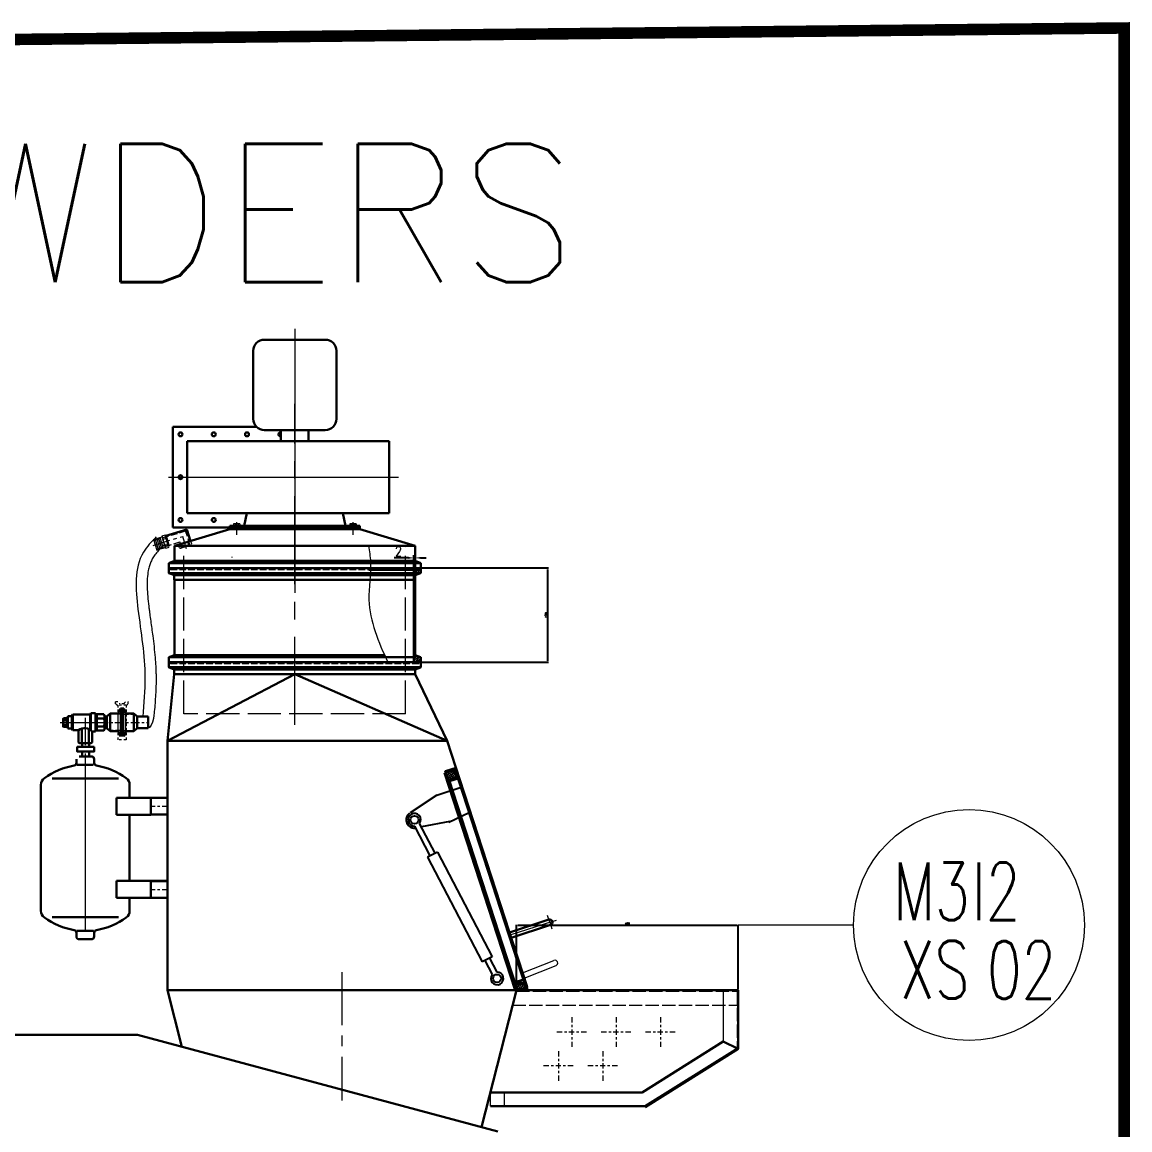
# Model space of a CAD drawing. Header units: inches. Extents: x 11605 to 13264, y 22375 to 23337.
# Drawn here: x 13216.4 to 13264.37, y 22798.95 to 22846.93 of the extents above; entities that cross this region are included whole.
import ezdxf
from ezdxf.enums import TextEntityAlignment as Align

# ---------------------------------------------------------------- set-up
doc = ezdxf.new("R2010")
doc.units = ezdxf.units.IN
doc.header["$MEASUREMENT"] = 0
for name, pattern in [('ACAD_ISO02W100', [15, 12, -3]), ('CENTER', [50.8, 31.75, -6.35, 6.35, -6.35]), ('DASHDOT', [25.4, 12.7, -6.35, 0, -6.35]), ('PHANTOM2', [1.25, 0.625, -0.125, 0.125, -0.125, 0.125, -0.125])]:
    doc.linetypes.add(name, pattern=pattern)
for name, color, linetype, lineweight in [('31 Equipment', 7, 'Continuous', 9), ('61 Revision Cloud', 1, 'Continuous', 9), ('AM_0', 7, 'Continuous', 30), ('AM_0N', 7, 'Continuous', 30), ('中心线', 1, 'CENTER', 9), ('剖面线', 4, 'Continuous', 9), ('双点线', 6, 'PHANTOM2', 9), ('粗线', 7, 'Continuous', 30), ('细实线', 171, 'Continuous', 13), ('细线', 3, 'Continuous', 20), ('虚线', 6, 'ACAD_ISO02W100', 20)]:
    doc.layers.add(name, color=color, linetype=linetype, lineweight=lineweight)
for name, color, linetype in [('MATERIEL-DIVERS', 7, 'Continuous'), ('OTHER MATERIAL', 7, 'Continuous'), ('REPERES', 7, 'Continuous'), ('TEXTES', 7, 'Continuous'), ('TXT_FR', 7, 'Continuous'), ('尺寸标注', 253, 'Continuous')]:
    doc.layers.add(name, color=color, linetype=linetype)
doc.layers.get('REPERES').off()
doc.styles.add('ROMANS', font='ROMANS.SHX')
doc.styles.add('shweser', font='simplex.shx', dxfattribs={"width": 0.8, "bigfont": 'hzdx.shx'})
doc.styles.add('shwezer', font='simplex.shx', dxfattribs={"width": 0.8, "bigfont": 'hzdx.shx'})
doc.dimstyles.new('shweser×5', dxfattribs={"dimscale": 5, "dimtxt": 3.5, "dimasz": 2, "dimexe": 1, "dimexo": 1, "dimtad": 1, "dimdsep": 46, "dimtxsty": 'shweser', "dimcen": 0, "dimclrd": 256, "dimclre": 256, "dimclrt": 2, "dimazin": 2, "dimtp": 0.1, "dimtm": 0.1, "dimtfac": 0.71, "dimtmove": 0, "dimatfit": 3, "dimfxl": 0, "dimlwd": -1, "dimlwe": -1, "dimarcsym": 0})
doc.dimstyles.new('shwezer', dxfattribs={"dimtxt": 4, "dimasz": 2.5, "dimexe": 1, "dimexo": 1, "dimgap": 1, "dimtad": 1, "dimdsep": 46, "dimtxsty": 'shwezer', "dimcen": 0, "dimclrd": 256, "dimclre": 256, "dimclrt": 2, "dimadec": 0, "dimazin": 2, "dimtp": 0.1, "dimtm": 0.1, "dimtfac": 0.71, "dimtmove": 0, "dimatfit": 3, "dimfxl": 0, "dimlwd": -1, "dimlwe": -1, "dimarcsym": 0})

# ---------------------------------------------------------------- blocks, each defined once
blk = doc.blocks.new('*D112')
at = {"layer": 'Defpoints', "color": 0, "ltscale": 0.3, "transparency": 16777216}
for p in [(3415342.1, -1967803.2), (3415342.1, -1967920.2), (3415742, -1967919.9)]:
    blk.add_point(p, dxfattribs=at)
at = {"layer": '尺寸标注', "linetype": 'ByBlock', "ltscale": 0.3, "transparency": 16777216}
for p, q in [((3415342.1, -1967919.2), (3415342.1, -1967802.2)), ((3415739.5, -1967803.2), (3415344.6, -1967803.2)), ((3415742, -1967918.9), (3415742, -1967802.2))]:
    blk.add_line(p, q, dxfattribs=at)
at = {"layer": '尺寸标注', "ltscale": 0.3, "transparency": 16777216}
for points in [[(3415344.6, -1967802.8), (3415344.6, -1967803.6), (3415342.1, -1967803.2)], [(3415739.5, -1967802.8), (3415739.5, -1967803.6), (3415742, -1967803.2)]]:
    blk.add_solid(points, dxfattribs=at)
at = {"layer": '尺寸标注', "color": 2, "ltscale": 0.3, "transparency": 16777216, "insert": (3415542, -1967800.2), "char_height": 4, "attachment_point": 5, "style": 'shwezer'}
blk.add_mtext('400', dxfattribs=at)
blk = doc.blocks.new('卡箍')
for p, q in [((-3.2, 18.9), (-9.9, 18.9)), ((-3.9, -7), (-3.9, 7)), ((2.3, 12.5), (-3.2, 18.9)), ((0, -12.5), (0, 12.5)), ((0, 12.5), (104.2, 12.5)), ((104.2, -12.5), (104.2, 12.5)), ((-3.2, -18.9), (-9.9, -18.9)), ((2.3, -12.5), (-3.2, -18.9)), ((0, -12.5), (104.2, -12.5))]:
    blk.add_line(p, q)
for centre, start, end in [((-2.3, 15.3), 154.3912, 258.7362), ((-2.3, -15.3), 101.2638, 205.6088)]:
    blk.add_arc(centre, 8.46, start, end)
blk = doc.blocks.new('*D113')
at = {"layer": 'Defpoints', "color": 0, "transparency": 16777216}
for p in [(3415157, -1967139.7), (3415159, -1967139.7), (3415157, -1967205.9)]:
    blk.add_point(p, dxfattribs=at)
at = {"layer": '尺寸标注', "linetype": 'ByBlock', "transparency": 16777216}
for p, q in [((3415147, -1967139.7), (3415121.4, -1967139.7)), ((3415157, -1967200.9), (3415157, -1967134.7)), ((3415159, -1967139.7), (3415157, -1967139.7)), ((3415159, -1967134.7), (3415159, -1967134.7)), ((3415169, -1967139.7), (3415179, -1967139.7))]:
    blk.add_line(p, q, dxfattribs=at)
at = {"layer": '尺寸标注', "transparency": 16777216}
for points in [[(3415147, -1967138), (3415147, -1967141.4), (3415157, -1967139.7)], [(3415169, -1967138), (3415169, -1967141.4), (3415159, -1967139.7)]]:
    blk.add_solid(points, dxfattribs=at)
at = {"layer": '尺寸标注', "color": 2, "transparency": 16777216, "insert": (3415129.2, -1967127.8), "char_height": 17.5, "attachment_point": 5, "style": 'shweser'}
blk.add_mtext('2', dxfattribs=at)
blk = doc.blocks.new('er34')
at = {"layer": '中心线', "ltscale": 20}
for p, q in [((20913.5, 4825), (20913.5, 4441.6)), ((20685.6, 4557.3), (21100.9, 4557.3))]:
    blk.add_line(p, q, dxfattribs=at)
at = {"layer": '粗线', "ltscale": 0.3}
for p, q in [((20858.5, 4805.3), (20968.5, 4805.3)), ((20838.5, 4785.3), (20838.5, 4662.3)), ((20988.5, 4785.3), (20988.5, 4662.3)), ((20844.2, 4648.3), (20693.5, 4648.3)), ((20693.5, 4648.3), (20693.5, 4466.3)), ((20858.5, 4642.3), (20968.5, 4642.3)), ((20888.5, 4642.3), (20888.5, 4622.3)), ((20938.5, 4642.3), (20938.5, 4622.3)), ((20719.5, 4622.3), (21083.5, 4622.3)), ((20719.5, 4622.3), (20719.5, 4492.3)), ((21083.5, 4622.3), (21083.5, 4492.3)), ((20719.5, 4492.3), (21083.5, 4492.3)), ((20822, 4469.3), (20826.9, 4492.3)), ((21005, 4469.3), (21000.1, 4492.3)), ((20693.5, 4466.3), (21031, 4466.3)), ((20796, 4469.3), (20796, 4466.3)), ((20796, 4469.3), (21031, 4469.3)), ((21031, 4469.3), (21031, 4466.3))]:
    blk.add_line(p, q, dxfattribs=at)
at = {"layer": '粗线'}
for p, q in [((20796, 4466.3), (20796, 4463.3)), ((20796, 4463.3), (21031, 4463.3)), ((21031, 4466.3), (21031, 4463.3))]:
    blk.add_line(p, q, dxfattribs=at)
at = {"layer": '粗线', "ltscale": 0.3}
for centre in [(20707.3, 4634.5), (20767.3, 4634.5), (20827.3, 4634.5), (20707.3, 4557.3), (20707.3, 4480), (20767.3, 4480)]:
    blk.add_circle(centre, 3.5, dxfattribs=at)
for centre, radius, start, end in [((20858.5, 4785.3), 20, 90, 180), ((20968.5, 4785.3), 20, 0, 90), ((20858.5, 4662.3), 20, 180, 270), ((20968.5, 4662.3), 20, 270, 0), ((20887.3, 4634.5), 3.5, 69.4962, 290.5038)]:
    blk.add_arc(centre, radius, start, end, dxfattribs=at)
blk = doc.blocks.new('*D115')
at = {"layer": 'Defpoints', "color": 0, "ltscale": 0.3, "transparency": 16777216}
for p in [(3415169.5, -1967157.9), (3415398.6, -1967157.9), (3415168.6, -1967327.9)]:
    blk.add_point(p, dxfattribs=at)
at = {"layer": '尺寸标注', "linetype": 'ByBlock', "ltscale": 0.3, "transparency": 16777216}
for p, q in [((3415170.5, -1967157.9), (3415399.6, -1967157.9)), ((3415398.6, -1967325.4), (3415398.6, -1967160.4)), ((3415169.6, -1967327.9), (3415399.6, -1967327.9))]:
    blk.add_line(p, q, dxfattribs=at)
at = {"layer": '尺寸标注', "ltscale": 0.3, "transparency": 16777216}
for points in [[(3415398.2, -1967160.4), (3415399, -1967160.4), (3415398.6, -1967157.9)], [(3415398.2, -1967325.4), (3415399, -1967325.4), (3415398.6, -1967327.9)]]:
    blk.add_solid(points, dxfattribs=at)
at = {"layer": '尺寸标注', "color": 2, "ltscale": 0.3, "transparency": 16777216, "insert": (3415395.6, -1967242.9), "char_height": 4, "attachment_point": 5, "rotation": 90, "style": 'shwezer'}
blk.add_mtext('170', dxfattribs=at)
blk = doc.blocks.new('REPINS2')
at = {"layer": 'TEXTES', "style": 'ROMANS', "width": 0.7}
for tag, p in [('ZONE', (-3.35, 0.8)), ('SOUSZONE', (0.05, 0.8)), ('NUM', (0.7, -2.6))]:
    blk.add_attdef(tag, p, '', height=2.5, dxfattribs=at)
blk.add_attdef('ELEMENT', text='', height=2.5, dxfattribs=at).set_placement((-1.56, -2.591), align=Align.CENTER)
blk = doc.blocks.new('APV-INS-M-L-LE1')
at = {"layer": '31 Equipment', "color": 7}
blk.add_line((0, -5), (0, -10), dxfattribs=at)
blk.add_circle((0, 0), 5, dxfattribs=at)
blk = doc.blocks.new('A$C27857EA5')
at = {"layer": '剖面线'}
for points in [[(650.232, 3450.967), (648.232, 3450.967), (648.232, 3452.731)], [(650.232, 3298.967), (648.232, 3298.967), (648.232, 3297.204)]]:
    blk.add_hatch(color=256, dxfattribs=at).paths.add_polyline_path(points)
h = blk.add_hatch(color=256, dxfattribs=at)
edge = h.paths.add_edge_path()
edge.add_line((650.232, 3445.296), (650.232, 3447.327))
edge.add_line((650.232, 3447.327), (652.15, 3447.992))
edge.add_arc((652.976, 3445.375), 2.745, 107.504354, 181.639636)
at = {"layer": '细线', "ltscale": 5}
h = blk.add_hatch(dxfattribs=at)
h.set_pattern_fill('ANSI31', color=4, scale=0.5, angle=17.995, style=0)
h.set_pattern_definition([(62.995, (-22458.4073, -7074.531), (-1.41440996, 0.72083335), [])])
h.paths.add_polyline_path([(799.556, 2859.876), (801.458, 2860.494), (724.224, 3098.264), (705.203, 3092.086), (705.821, 3090.184), (722.94, 3095.744)])
h = blk.add_hatch(dxfattribs=at)
h.set_pattern_fill('ANSI37', color=4, angle=107.995, style=0)
h.set_pattern_definition([(152.995, (-22456.785, -7074.004), (-1.4416667, -2.8288199), []), (242.995, (-22456.785, -7074.004), (2.8288199, -1.4416667), [])])
h.paths.add_polyline_path([(705.54, 3090.093), (710.02, 3076.302), (729.042, 3082.481), (724.562, 3096.271)])
h = blk.add_hatch(dxfattribs=at)
h.set_pattern_fill('ANSI31', color=4, scale=0.5, angle=107.995, style=0)
h.set_pattern_definition([(152.995, (-22456.7851, -7074.004), (-0.72083335, -1.41440996), [])])
h.paths.add_polyline_path([(729.042, 3082.481), (711.922, 3076.92), (712.54, 3075.018), (729.66, 3080.578)])
h = blk.add_hatch(dxfattribs=at)
h.set_pattern_fill('ANSI31', color=4, scale=0.5, angle=17.725, style=0)
h.set_pattern_definition([(62.725, (-22528.4313, -6889.0478), (-1.41099742, 0.72749057), [])])
h.paths.add_polyline_path([(832.264, 2700.766), (834.49, 2700.374), (832.426, 2706.828), (847.667, 2711.699), (847.058, 2713.604), (829.913, 2708.124)])
for p, q in [((705.203, 3092.086), (809.63, 2770.595)), ((706.825, 3092.613), (724.224, 3098.264)), ((724.562, 3096.271), (852.864, 2701.283)), ((844.133, 2729.14), (900.944, 2751.793)), ((847.229, 2719.609), (904.648, 2742.505)), ((828.798, 2711.611), (832.264, 2700.766)), ((829.913, 2708.124), (847.058, 2713.604)), ((832.264, 2700.766), (834.364, 2700.766)), ((832.426, 2706.828), (847.667, 2711.699)), ((832.426, 2706.828), (835.242, 2698.018)), ((845.944, 2717.091), (851.162, 2700.766)), ((847.849, 2717.7), (853.261, 2700.766)), ((851.162, 2700.766), (853.349, 2700.766)), ((767.778, 2697.967), (1063.134, 2697.967)), ((835.242, 2698.018), (849.623, 2698.018))]:
    blk.add_line(p, q)
at = {"color": 7, "linetype": 'Continuous', "lineweight": 30}
for p, q in [((173.239, 3044.967), (203.23, 3044.967)), ((173.239, 3044.967), (203.23, 3044.967)), ((173.239, 3014.967), (203.23, 3014.967)), ((173.239, 3014.967), (203.23, 3014.967)), ((173.239, 2894.958), (203.23, 2894.958)), ((173.239, 2894.958), (203.23, 2894.958)), ((173.239, 2864.958), (203.23, 2864.958)), ((173.239, 2864.958), (203.23, 2864.958))]:
    blk.add_line(p, q, dxfattribs=at)
blk.add_arc((902.796, 2747.149), 5, 291.739345, 111.739345)
at = {"layer": 'AM_0', "lineweight": -3, "ltscale": 0.3}
for p, q in [((686.523, 2945.113), (658.472, 2998.801)), ((677.556, 2940.681), (649.65, 2994.093)), ((690.605, 2947.13), (672.671, 2938.267)), ((690.605, 2947.13), (789.326, 2758.181)), ((672.671, 2938.267), (771.392, 2749.318)), ((789.326, 2758.181), (771.392, 2749.318)), ((775.876, 2751.534), (789.138, 2726.151)), ((784.846, 2755.96), (798.001, 2730.782))]:
    blk.add_line(p, q, dxfattribs=at)
for centre in [(649.203, 3005.551), (649.203, 3005.551), (798.348, 2719.32)]:
    blk.add_circle(centre, 7.299, dxfattribs=at)
for centre, start, end in [((649.203, 3005.551), 323.939034, 272.233436), ((798.348, 2719.32), 143.437763, 91.734282)]:
    blk.add_arc(centre, 11.467, start, end, dxfattribs=at)
at = {"layer": 'AM_0N', "color": 0, "lineweight": -3}
for p, q in [((689.67, 3050.243), (735.038, 3064.984)), ((689.67, 3050.243), (641.475, 3018.407)), ((713.07, 3002.258), (661.691, 2992.642)), ((711.461, 3001.507), (748.01, 3018.569))]:
    blk.add_line(p, q, dxfattribs=at)
for start, end in [(127.011095, 278.479381), (131.011095, 282.479381)]:
    blk.add_arc((649.203, 3005.551), 15, start, end, dxfattribs=at)
at = {"layer": '中心线', "ltscale": 5}
for p, q in [((433.232, 3176.772), (433.232, 3756.389)), ((433.232, 3507.888), (433.232, 3415.08)), ((9.968, 3181.396), (88.601, 3181.396)), ((9.968, 3181.396), (88.601, 3181.396)), ((55.215, 3189.319), (55.215, 3140.538)), ((55.215, 3189.319), (55.215, 3140.538))]:
    blk.add_line(p, q, dxfattribs=at)
at = {"layer": '中心线'}
for p, q in [((328.232, 3542.972), (328.232, 3519.886)), ((538.232, 3542.972), (538.232, 3519.886)), ((433.232, 3529.967), (433.232, 3451.455)), ((177.603, 3500.854), (230.959, 3516.941)), ((177.603, 3500.854), (230.959, 3516.941)), ((237.616, 3494.865), (230.959, 3516.941)), ((237.616, 3494.865), (230.959, 3516.941))]:
    blk.add_line(p, q, dxfattribs=at)
at = {"layer": '中心线', "ltscale": 0.5}
for p, q in [((654.482, 3292.909), (654.482, 3289.397)), ((80.416, 3181.396), (168.858, 3181.396)), ((80.416, 3181.396), (168.858, 3181.396))]:
    blk.add_line(p, q, dxfattribs=at)
at = {"layer": '中心线', "ltscale": 10}
for p, q in [((55.23, 3125.322), (55.23, 2766.119)), ((55.23, 3125.322), (55.23, 2766.119)), ((898.023, 2822.254), (821.145, 2797.275)), ((893.267, 2820.709), (889.335, 2832.811)), ((893.267, 2820.709), (905.369, 2824.641)), ((893.267, 2820.709), (897.2, 2808.607))]:
    blk.add_line(p, q, dxfattribs=at)
at = {"layer": '中心线', "ltscale": 0.3}
for p, q in [((171.969, 3029.967), (204.518, 3029.967)), ((171.969, 3029.967), (204.518, 3029.967)), ((171.969, 2879.958), (204.518, 2879.958)), ((171.969, 2879.958), (204.518, 2879.958))]:
    blk.add_line(p, q, dxfattribs=at)
at = {"layer": '中心线', "ltscale": 3}
blk.add_line((518.23, 2730.373), (518.23, 2499.036), dxfattribs=at)
at = {"layer": '中心线', "color": 1, "ltscale": 0.3}
for p, q in [((933.482, 2595.519), (933.482, 2650.494)), ((1013.482, 2595.519), (1013.482, 2650.494)), ((1093.482, 2595.519), (1093.482, 2650.494)), ((905.994, 2623.007), (960.969, 2623.007)), ((985.994, 2623.007), (1040.969, 2623.007)), ((1065.994, 2623.007), (1120.969, 2623.007)), ((909.499, 2534.494), (909.499, 2589.469)), ((989.499, 2534.494), (989.499, 2589.469)), ((882.012, 2561.981), (936.986, 2561.981)), ((962.012, 2561.981), (1016.986, 2561.981)), ((962.012, 2561.981), (1016.986, 2561.981))]:
    blk.add_line(p, q, dxfattribs=at)
at = {"layer": '剖面线'}
for p, q in [((658.315, 3458.915), (659.467, 3460.067)), ((650.232, 3450.967), (648.232, 3452.731)), ((648.815, 3456.15), (649.732, 3457.067)), ((648.841, 3452.808), (653.1, 3457.067)), ((650.63, 3451.23), (656.467, 3457.067)), ((650.815, 3448.047), (661.315, 3458.547)), ((655.02, 3448.884), (661.315, 3455.18)), ((660.175, 3450.671), (661.315, 3451.812)), ((648.232, 3295.582), (653.964, 3301.314)), ((648.232, 3292.214), (656.465, 3300.447)), ((650.232, 3298.967), (648.232, 3297.204)), ((650.232, 3300.949), (651.464, 3302.18)), ((653.44, 3294.054), (658.966, 3299.58)), ((650.94, 3291.554), (651.982, 3292.597)), ((656.808, 3294.054), (660.732, 3297.979)), ((657.675, 3291.554), (660.732, 3294.611))]:
    blk.add_line(p, q, dxfattribs=at)
blk.add_arc((652.976, 3445.375), 2.745, 107.504354, 181.639636, dxfattribs=at)
at = {"layer": '粗线'}
for p, q in [((200.307, 3518.144), (238.604, 3529.691)), ((200.307, 3518.144), (238.604, 3529.691)), ((315.732, 3529.967), (216.232, 3499.967)), ((244.955, 3508.627), (238.604, 3529.691)), ((244.955, 3508.627), (238.604, 3529.691)), ((315.732, 3529.967), (550.732, 3529.967)), ((650.232, 3499.967), (550.732, 3529.967)), ((206.081, 3498.995), (200.307, 3518.144)), ((206.081, 3498.995), (200.307, 3518.144)), ((216.232, 3499.967), (650.232, 3499.967)), ((650.232, 3490.967), (650.232, 3459.967)), ((216.232, 3472.789), (205.732, 3468.967)), ((205.732, 3468.967), (660.732, 3468.967)), ((205.732, 3450.967), (205.732, 3459.967)), ((205.732, 3459.967), (433.232, 3459.967)), ((205.732, 3459.967), (660.732, 3459.967)), ((205.732, 3459.967), (660.732, 3459.967)), ((205.732, 3459.967), (660.732, 3459.967)), ((205.732, 3451.644), (205.732, 3458.98)), ((433.232, 3459.967), (206.572, 3459.967)), ((216.232, 3472.789), (650.232, 3472.789)), ((659.732, 3459.967), (433.232, 3459.967)), ((433.232, 3459.967), (659.893, 3459.967)), ((650.232, 3472.789), (660.732, 3468.967)), ((657.732, 3459.967), (657.732, 3456.967)), ((660.732, 3451.644), (660.732, 3458.98)), ((660.732, 3451.679), (660.732, 3458.967)), ((205.732, 3450.967), (216.232, 3447.327)), ((205.732, 3450.967), (433.232, 3450.967)), ((433.232, 3450.967), (205.996, 3450.967)), ((215.732, 3446.967), (206.361, 3450.716)), ((433.232, 3446.967), (215.732, 3446.967)), ((216.232, 3447.327), (568.282, 3447.327)), ((650.232, 3450.967), (433.232, 3450.967)), ((433.232, 3450.967), (660.468, 3450.967)), ((433.232, 3446.967), (650.732, 3446.967)), ((657.732, 3456.967), (566.951, 3456.967)), ((648.232, 3456.967), (648.232, 3289.967)), ((650.232, 3450.967), (648.232, 3450.967)), ((650.232, 3456.967), (650.232, 3298.967)), ((660.06, 3450.734), (650.232, 3447.327)), ((650.732, 3446.967), (660.104, 3450.716)), ((650.732, 3438.467), (650.732, 3446.967)), ((216.232, 3438.467), (216.232, 3302.607)), ((433.232, 3438.467), (650.732, 3438.467)), ((205.732, 3298.967), (216.232, 3302.607)), ((205.732, 3298.967), (205.732, 3289.967)), ((205.732, 3298.967), (650.232, 3298.967)), ((216.232, 3302.607), (595.408, 3302.607)), ((660.06, 3299.2), (650.232, 3302.607)), ((205.732, 3289.967), (660.732, 3289.967)), ((205.732, 3289.967), (660.732, 3289.967)), ((205.732, 3289.967), (433.232, 3289.967)), ((205.732, 3289.967), (433.232, 3289.967)), ((205.732, 3281.644), (205.732, 3288.98)), ((433.232, 3280.967), (205.996, 3280.967)), ((215.732, 3276.967), (206.361, 3280.716)), ((433.232, 3289.967), (206.572, 3289.967)), ((433.232, 3289.967), (659.893, 3289.967)), ((659.732, 3289.967), (433.232, 3289.967)), ((433.232, 3280.967), (660.468, 3280.967)), ((650.732, 3276.967), (660.104, 3280.716)), ((651.982, 3292.467), (651.982, 3289.967)), ((657.892, 3292.467), (651.982, 3292.467)), ((656.982, 3289.967), (657.892, 3292.467)), ((660.732, 3298.255), (660.732, 3290.967)), ((660.732, 3281.644), (660.732, 3288.98)), ((203.23, 3147.967), (215.732, 3268.467)), ((203.23, 3147.967), (433.232, 3268.467)), ((433.232, 3276.967), (215.732, 3276.967)), ((433.232, 3276.967), (650.732, 3276.967)), ((433.232, 3268.467), (650.732, 3268.467)), ((708.066, 3147.995), (433.232, 3268.467)), ((650.732, 3268.467), (650.732, 3276.967)), ((708.066, 3147.995), (650.732, 3268.467)), ((118.452, 3206.646), (115.425, 3199.17)), ((118.452, 3206.646), (115.425, 3199.17)), ((121.452, 3206.646), (118.452, 3206.646)), ((118.452, 3206.646), (121.452, 3206.646)), ((121.452, 3206.646), (118.452, 3206.646)), ((118.452, 3206.646), (121.452, 3206.646)), ((121.452, 3206.646), (118.452, 3206.646)), ((118.452, 3206.646), (121.452, 3206.646)), ((121.452, 3206.646), (118.452, 3206.646)), ((118.452, 3206.646), (121.452, 3206.646)), ((121.452, 3167.511), (121.452, 3206.646)), ((121.452, 3167.511), (121.452, 3206.646)), ((121.452, 3206.646), (124.452, 3206.646)), ((124.452, 3206.646), (121.452, 3206.646)), ((121.452, 3206.646), (124.452, 3206.646)), ((124.452, 3206.646), (121.452, 3206.646)), ((121.452, 3167.511), (121.452, 3206.646)), ((121.452, 3167.511), (121.452, 3206.646)), ((121.452, 3206.646), (124.452, 3206.646)), ((124.452, 3206.646), (121.452, 3206.646)), ((121.452, 3206.646), (124.452, 3206.646)), ((124.452, 3206.646), (121.452, 3206.646)), ((121.452, 3160.916), (121.452, 3201.876)), ((121.452, 3160.916), (121.452, 3201.876)), ((121.452, 3160.916), (121.452, 3201.876)), ((121.452, 3156.146), (121.452, 3201.876)), ((121.452, 3160.916), (121.452, 3201.876)), ((121.452, 3160.916), (121.452, 3201.876)), ((121.452, 3160.916), (121.452, 3201.876)), ((121.452, 3156.146), (121.452, 3201.876)), ((121.452, 3160.916), (121.452, 3201.876)), ((121.452, 3160.916), (121.452, 3201.876)), ((121.452, 3160.916), (121.452, 3201.876)), ((121.452, 3156.146), (121.452, 3201.876)), ((121.452, 3160.916), (121.452, 3201.876)), ((121.452, 3160.916), (121.452, 3201.876)), ((121.452, 3160.916), (121.452, 3201.876)), ((121.452, 3156.146), (121.452, 3201.876)), ((124.452, 3206.646), (127.478, 3199.17)), ((124.452, 3206.646), (127.478, 3199.17)), ((15.634, 3188.693), (15.033, 3187.651)), ((15.634, 3188.693), (15.033, 3187.651)), ((15.033, 3187.651), (15.033, 3174.211)), ((15.033, 3187.651), (15.033, 3174.211)), ((22.329, 3188.693), (15.634, 3188.693)), ((22.329, 3188.693), (15.634, 3188.693)), ((22.329, 3184.812), (15.634, 3184.812)), ((22.329, 3184.812), (15.634, 3184.812)), ((22.329, 3173.17), (22.329, 3188.693)), ((22.329, 3173.17), (22.329, 3188.693)), ((22.329, 3188.203), (23.929, 3188.203)), ((22.329, 3188.203), (23.929, 3188.203)), ((30.665, 3192.685), (23.929, 3192.685)), ((23.929, 3192.685), (23.929, 3170.106)), ((30.665, 3192.685), (23.929, 3192.685)), ((23.929, 3192.685), (23.929, 3170.106)), ((32.411, 3195.434), (30.665, 3192.685)), ((32.411, 3195.434), (30.665, 3192.685)), ((30.665, 3192.685), (30.665, 3170.106)), ((30.665, 3192.685), (30.665, 3170.106)), ((63.857, 3195.434), (32.411, 3195.434)), ((32.411, 3195.434), (32.411, 3167.357)), ((63.857, 3195.434), (32.411, 3195.434)), ((32.411, 3195.434), (32.411, 3167.357)), ((65.104, 3197.838), (63.857, 3195.434)), ((65.104, 3197.838), (63.857, 3195.434)), ((63.857, 3195.434), (63.857, 3167.859)), ((63.857, 3195.434), (63.857, 3167.859)), ((73.31, 3197.838), (65.104, 3197.838)), ((65.104, 3197.838), (65.104, 3166.981)), ((73.31, 3197.838), (65.104, 3197.838)), ((65.104, 3197.838), (65.104, 3166.981)), ((73.31, 3164.953), (73.31, 3197.838)), ((73.31, 3164.953), (73.31, 3197.838)), ((76.31, 3195.03), (73.31, 3195.03)), ((76.31, 3195.03), (73.31, 3195.03)), ((76.31, 3195.949), (88.862, 3195.949)), ((76.31, 3166.843), (76.31, 3195.949)), ((76.31, 3195.949), (88.862, 3195.949)), ((76.31, 3166.843), (76.31, 3195.949)), ((76.31, 3188.672), (88.862, 3188.672)), ((76.31, 3188.672), (88.862, 3188.672)), ((88.862, 3195.949), (89.99, 3193.996)), ((88.862, 3195.949), (89.99, 3193.996)), ((89.971, 3191.812), (94.045, 3191.854)), ((89.971, 3191.812), (94.045, 3191.854)), ((89.99, 3193.996), (89.99, 3168.796)), ((89.99, 3193.996), (89.99, 3168.796)), ((99.952, 3197.296), (94.045, 3191.854)), ((99.952, 3197.296), (94.045, 3191.854)), ((94.045, 3191.854), (94.045, 3170.937)), ((94.045, 3191.854), (94.045, 3170.937)), ((99.952, 3165.496), (99.952, 3197.296)), ((99.952, 3165.496), (99.952, 3197.296)), ((99.952, 3165.496), (99.952, 3197.296)), ((99.952, 3165.496), (99.952, 3197.296)), ((112.644, 3197.296), (99.952, 3197.296)), ((99.952, 3165.496), (99.952, 3197.296)), ((99.952, 3165.496), (99.952, 3197.296)), ((99.952, 3165.496), (99.952, 3197.296)), ((99.952, 3165.496), (99.952, 3197.296)), ((112.644, 3197.296), (99.952, 3197.296)), ((130.259, 3197.296), (142.952, 3197.296)), ((130.259, 3197.296), (142.952, 3197.296)), ((142.952, 3165.496), (142.952, 3197.296)), ((142.952, 3165.496), (142.952, 3197.296)), ((142.952, 3165.496), (142.952, 3197.296)), ((142.952, 3165.496), (142.952, 3197.296)), ((142.952, 3165.496), (142.952, 3197.296)), ((142.952, 3165.496), (142.952, 3197.296)), ((142.952, 3165.496), (142.952, 3197.296)), ((142.952, 3165.496), (142.952, 3197.296)), ((142.952, 3197.296), (148.858, 3191.854)), ((142.952, 3165.496), (142.952, 3197.296)), ((142.952, 3165.496), (142.952, 3197.296)), ((142.952, 3165.496), (142.952, 3197.296)), ((142.952, 3165.496), (142.952, 3197.296)), ((142.952, 3165.496), (142.952, 3197.296)), ((142.952, 3165.496), (142.952, 3197.296)), ((142.952, 3165.496), (142.952, 3197.296)), ((142.952, 3165.496), (142.952, 3197.296)), ((142.952, 3197.296), (148.858, 3191.854)), ((142.952, 3165.496), (142.952, 3197.296)), ((142.952, 3165.496), (142.952, 3197.296)), ((142.952, 3165.496), (142.952, 3197.296)), ((142.952, 3165.496), (142.952, 3197.296)), ((142.952, 3165.496), (142.952, 3197.296)), ((142.952, 3165.496), (142.952, 3197.296)), ((142.952, 3165.496), (142.952, 3197.296)), ((142.952, 3165.496), (142.952, 3197.296)), ((142.952, 3197.296), (148.858, 3191.854)), ((148.858, 3191.854), (148.858, 3170.937)), ((148.858, 3191.854), (168.858, 3191.854)), ((148.858, 3191.854), (148.858, 3170.937)), ((148.858, 3191.854), (168.858, 3191.854)), ((168.858, 3191.854), (168.858, 3170.937)), ((168.858, 3191.854), (168.858, 3170.937)), ((15.634, 3173.17), (15.033, 3174.211)), ((15.634, 3173.17), (15.033, 3174.211)), ((22.329, 3177.051), (15.634, 3177.051)), ((22.329, 3177.051), (15.634, 3177.051)), ((22.329, 3173.17), (15.634, 3173.17)), ((22.329, 3173.17), (15.634, 3173.17)), ((22.329, 3173.66), (23.929, 3173.66)), ((22.329, 3173.66), (23.929, 3173.66)), ((30.665, 3170.106), (23.929, 3170.106)), ((30.665, 3170.106), (23.929, 3170.106)), ((32.411, 3167.357), (30.665, 3170.106)), ((32.411, 3167.357), (30.665, 3170.106)), ((43.087, 3167.357), (32.411, 3167.357)), ((43.087, 3167.357), (32.411, 3167.357)), ((43.087, 3167.357), (43.087, 3144.781)), ((43.087, 3167.357), (43.087, 3144.781)), ((49.151, 3170.2), (49.151, 3144.781)), ((49.151, 3170.2), (49.151, 3144.781)), ((61.279, 3169.244), (61.279, 3144.781)), ((61.279, 3169.244), (61.279, 3144.781)), ((67.342, 3164.953), (67.342, 3144.781)), ((73.31, 3164.953), (67.342, 3164.953)), ((67.342, 3164.953), (67.342, 3144.781)), ((73.31, 3164.953), (67.342, 3164.953)), ((76.31, 3167.761), (73.31, 3167.761)), ((76.31, 3167.761), (73.31, 3167.761)), ((76.31, 3167.761), (73.31, 3167.761)), ((76.31, 3167.761), (73.31, 3167.761)), ((76.31, 3174.119), (88.862, 3174.119)), ((76.31, 3174.119), (88.862, 3174.119)), ((76.31, 3166.843), (88.862, 3166.843)), ((76.31, 3166.843), (88.862, 3166.843)), ((76.31, 3166.843), (88.862, 3166.843)), ((76.31, 3166.843), (88.862, 3166.843)), ((88.862, 3166.843), (89.99, 3168.796)), ((88.862, 3166.843), (89.99, 3168.796)), ((89.971, 3170.979), (94.045, 3170.937)), ((89.971, 3170.979), (94.045, 3170.937)), ((89.971, 3170.979), (94.045, 3170.937)), ((89.971, 3170.979), (94.045, 3170.937)), ((99.952, 3165.496), (94.045, 3170.937)), ((99.952, 3165.496), (94.045, 3170.937)), ((112.644, 3165.496), (99.952, 3165.496)), ((112.644, 3165.496), (99.952, 3165.496)), ((118.452, 3156.146), (115.425, 3163.621)), ((118.452, 3156.146), (115.425, 3163.621)), ((124.452, 3156.146), (127.478, 3163.621)), ((124.452, 3156.146), (127.478, 3163.621)), ((130.259, 3165.496), (142.952, 3165.496)), ((130.259, 3165.496), (142.952, 3165.496)), ((142.952, 3165.496), (148.858, 3170.937)), ((142.952, 3165.496), (148.858, 3170.937)), ((142.952, 3165.496), (148.858, 3170.937)), ((148.858, 3170.937), (168.858, 3170.937)), ((148.858, 3170.937), (168.858, 3170.937)), ((43.087, 3144.781), (44.715, 3143.842)), ((43.087, 3144.781), (44.715, 3143.842)), ((65.715, 3143.842), (44.715, 3143.842)), ((65.715, 3143.842), (44.715, 3143.842)), ((67.342, 3144.781), (65.715, 3143.842)), ((67.342, 3144.781), (65.715, 3143.842)), ((723.671, 3099.967), (708.066, 3147.995)), ((44.03, 3119.967), (66.43, 3119.967)), ((44.03, 3119.967), (66.43, 3119.967)), ((39.23, 3115.167), (39.23, 3108.114)), ((39.23, 3115.167), (39.23, 3108.114)), ((40.01, 3105.006), (69.501, 3105.006)), ((40.01, 3105.006), (69.501, 3105.006)), ((71.23, 3115.167), (71.23, 3108.114)), ((71.23, 3115.167), (71.23, 3108.114)), ((-4.77, 3079.967), (115.23, 3079.967)), ((-4.77, 3079.967), (115.23, 3079.967)), ((-24.77, 3068.558), (-24.77, 2841.377)), ((-24.77, 3068.558), (-24.77, 2841.377)), ((135.23, 3068.558), (135.23, 3045.164)), ((135.23, 3068.558), (135.23, 3045.164)), ((111.432, 3045.164), (173.23, 3045.164)), ((111.432, 3045.164), (111.432, 3014.771)), ((111.432, 3045.164), (173.23, 3045.164)), ((111.432, 3045.164), (111.432, 3014.771)), ((111.432, 3014.771), (173.23, 3014.771)), ((111.432, 3014.771), (173.23, 3014.771)), ((135.23, 3014.771), (135.23, 2895.164)), ((135.23, 3014.771), (135.23, 2895.164)), ((111.432, 2895.164), (203.23, 2895.164)), ((111.432, 2864.771), (111.432, 2895.164)), ((111.432, 2895.164), (203.23, 2895.164)), ((111.432, 2864.771), (111.432, 2895.164)), ((111.432, 2864.771), (203.23, 2864.771)), ((111.432, 2864.771), (203.23, 2864.771)), ((135.23, 2864.771), (135.23, 2841.377)), ((135.23, 2864.771), (135.23, 2841.377)), ((-4.77, 2829.967), (115.23, 2829.967)), ((-4.77, 2829.967), (115.23, 2829.967)), ((39.23, 2794.767), (39.23, 2801.82)), ((39.23, 2794.767), (39.23, 2801.82)), ((39.69, 2805.287), (69.85, 2805.287)), ((39.69, 2805.287), (69.85, 2805.287)), ((71.23, 2794.767), (71.23, 2801.82)), ((71.23, 2794.767), (71.23, 2801.82)), ((44.03, 2789.967), (66.43, 2789.967)), ((44.03, 2789.967), (66.43, 2789.967)), ((149.5, 2617.432), (-150.5, 2617.432)), ((149.5, 2617.432), (799.5, 2443.265))]:
    blk.add_line(p, q, dxfattribs=at)
at = {"layer": '粗线', "ltscale": 20}
for p, q in [((216.232, 3499.967), (216.232, 3472.789)), ((650.232, 3499.967), (650.232, 3472.789)), ((205.732, 3468.967), (205.732, 3459.967)), ((660.732, 3468.967), (660.732, 3459.967))]:
    blk.add_line(p, q, dxfattribs=at)
at = {"layer": '粗线', "ltscale": 5}
for p, q in [((215.732, 3438.467), (215.732, 3446.967)), ((433.232, 3438.467), (215.732, 3438.467)), ((215.732, 3268.467), (215.732, 3276.967)), ((433.232, 3268.467), (215.732, 3268.467)), ((203.23, 3147.967), (708.066, 3147.995)), ((173.239, 3044.967), (173.239, 3014.967)), ((173.239, 3044.967), (173.239, 3014.967)), ((173.239, 2894.958), (173.239, 2864.958)), ((173.239, 2894.958), (173.239, 2864.958)), ((820.393, 2802.288), (891.722, 2825.464)), ((823.483, 2792.777), (894.813, 2815.953))]:
    blk.add_line(p, q, dxfattribs=at)
at = {"layer": '粗线', "ltscale": 0.25}
for p, q in [((49.706, 3136.996), (49.706, 3143.842)), ((49.706, 3136.996), (49.706, 3143.842)), ((62.093, 3136.996), (62.093, 3143.842)), ((62.093, 3136.996), (62.093, 3143.842)), ((49.706, 3128.745), (49.706, 3119.967)), ((49.706, 3128.745), (49.706, 3119.967)), ((62.093, 3128.745), (62.093, 3119.967)), ((62.093, 3128.745), (62.093, 3119.967))]:
    blk.add_line(p, q, dxfattribs=at)
at = {"layer": '粗线', "ltscale": 4}
for p, q in [((203.23, 2697.967), (203.23, 3147.967)), ((203.23, 2697.967), (203.23, 3099.967)), ((721.515, 3100.132), (850.349, 2703.528)), ((722.524, 3103.5), (852.252, 2704.146)), ((723.671, 3099.968), (852.84, 2702.427)), ((703.634, 3090.443), (831.127, 2697.967)), ((704.65, 3093.788), (833.23, 2697.967)), ((705.268, 3091.886), (831.81, 2702.428)), ((705.422, 3091.412), (833.23, 2697.967)), ((718.066, 3096.317), (724.22, 3098.279)), ((719.585, 3091.553), (725.764, 3093.524)), ((710.627, 3068.915), (712.529, 3069.533)), ((847.849, 2717.7), (828.798, 2711.611)), ((831.81, 2702.428), (833.712, 2703.046)), ((833.913, 2702.428), (834.732, 2699.908)), ((834.732, 2699.908), (850.179, 2699.907)), ((850.737, 2702.427), (851.13, 2701.216)), ((852.84, 2702.427), (850.938, 2701.809)), ((203.23, 2697.967), (1233.23, 2697.967)), ((203.23, 2697.967), (229.202, 2596.076)), ((833.23, 2697.967), (770.3, 2451.089)), ((1233.23, 2697.967), (1233.23, 2591.967)), ((1060.089, 2513.64), (1206.494, 2605.249)), ((1206.494, 2605.249), (1233.23, 2591.967)), ((1065.382, 2488.64), (1233.201, 2593.648)), ((1065.708, 2487.145), (1233.23, 2591.967)), ((1060.089, 2513.64), (786.245, 2513.64)), ((1065.382, 2488.64), (786.245, 2488.64))]:
    blk.add_line(p, q, dxfattribs=at)
at = {"layer": '粗线', "color": 4, "ltscale": 5}
for p, q in [((705.54, 3090.093), (724.562, 3096.271)), ((705.727, 3090.471), (710.207, 3076.68)), ((706.825, 3092.613), (707.443, 3090.711)), ((710.02, 3076.302), (729.042, 3082.481)), ((712.54, 3075.018), (729.66, 3080.578)), ((711.922, 3076.92), (830.415, 2712.128))]:
    blk.add_line(p, q, dxfattribs=at)
at = {"layer": '粗线', "ltscale": 0.25}
blk.add_lwpolyline([(71.125, 3136.996), (40.545, 3136.996), (40.545, 3128.745), (71.125, 3128.745)], close=True, dxfattribs=at)
blk.add_lwpolyline([(71.125, 3136.996), (40.545, 3136.996), (40.545, 3128.745), (71.125, 3128.745)], close=True, dxfattribs=at)
at = {"layer": '粗线'}
for centre, radius, start, end in [((206.732, 3458.98), 1, 90, 180), ((659.732, 3458.98), 1, 0, 90), ((659.732, 3458.967), 1, 0, 90), ((206.732, 3451.644), 1, 180, 248.198591), ((659.732, 3451.679), 1, 289.119726, 0), ((659.732, 3451.644), 1, 291.801409, 0), ((659.732, 3298.255), 1, 0, 70.880274), ((206.732, 3288.98), 1, 90, 180), ((206.732, 3281.644), 1, 180, 248.198591), ((659.732, 3290.967), 1, 270, 0), ((659.732, 3290.967), 1, 270, 0), ((659.732, 3288.98), 1, 0, 90), ((659.732, 3281.644), 1, 291.801409, 0), ((112.644, 3200.296), 3, 270, 337.958926), ((112.644, 3200.296), 3, 270, 337.958926), ((121.452, 3203.402), 1.025, 90, 270), ((121.452, 3203.402), 1.025, 90, 270), ((121.452, 3203.402), 1.025, 270, 90), ((121.452, 3203.402), 1.025, 270, 90), ((130.259, 3200.296), 3, 202.041074, 270), ((130.259, 3200.296), 3, 202.041074, 270), ((18.464, 3186.753), 3.431, 154.438469, 214.438469), ((18.464, 3186.753), 3.431, 154.438469, 214.438469), ((27.855, 3180.931), 12.823, 162.383031, 197.616969), ((27.855, 3180.931), 12.823, 162.383031, 197.616969), ((83.556, 3192.31), 6.433, 325.561531, 25.561531), ((83.556, 3192.31), 6.433, 325.561531, 25.561531), ((65.947, 3181.396), 24.042, 342.383031, 17.616969), ((65.947, 3181.396), 24.042, 342.383031, 17.616969), ((18.464, 3175.11), 3.431, 145.561531, 205.561531), ((18.464, 3175.11), 3.431, 145.561531, 205.561531), ((53.842, 3152.304), 18.5, 43.134615, 125.543381), ((53.842, 3152.304), 18.5, 43.134615, 125.543381), ((83.556, 3170.481), 6.433, 334.438469, 34.438469), ((83.556, 3170.481), 6.433, 334.438469, 34.438469), ((112.644, 3162.496), 3, 22.041074, 90), ((112.644, 3162.496), 3, 22.041074, 90), ((121.452, 3159.4), 1.025, 90, 270), ((121.452, 3159.4), 1.025, 90, 270), ((121.452, 3159.4), 1.025, 270, 90), ((121.452, 3159.4), 1.025, 270, 90), ((130.259, 3162.496), 3, 90, 157.958926), ((130.259, 3162.496), 3, 90, 157.958926), ((46.119, 3149.203), 5.361, 244.438469, 304.438469), ((46.119, 3149.203), 5.361, 244.438469, 304.438469), ((55.215, 3163.877), 20.035, 252.383031, 287.616969), ((55.215, 3163.877), 20.035, 252.383031, 287.616969), ((64.311, 3149.203), 5.361, 235.561531, 295.561531), ((64.311, 3149.203), 5.361, 235.561531, 295.561531), ((66.43, 3115.167), 4.8, 0, 90), ((66.43, 3115.167), 4.8, 0, 90), ((55.23, 2980.767), 124.235, 99.276384, 126.516158), ((55.23, 2980.767), 124.235, 99.276384, 126.516158), ((34.43, 3108.114), 4.8, 279.276384, 0), ((34.43, 3108.114), 4.8, 279.276384, 0), ((76.03, 3108.114), 4.8, 180, 260.723616), ((76.03, 3108.114), 4.8, 180, 260.723616), ((55.23, 2980.767), 124.235, 53.483842, 80.723616), ((55.23, 2980.767), 124.235, 53.483842, 80.723616), ((-9.77, 3068.558), 15, 126.516158, 180), ((-9.77, 3068.558), 15, 126.516158, 180), ((120.23, 3068.558), 15, 0, 53.483842), ((120.23, 3068.558), 15, 0, 53.483842), ((-9.77, 2841.377), 15, 180, 233.483842), ((-9.77, 2841.377), 15, 180, 233.483842), ((120.23, 2841.377), 15, 306.516158, 0), ((120.23, 2841.377), 15, 306.516158, 0), ((55.23, 2929.167), 124.235, 233.483842, 260.723616), ((55.23, 2929.167), 124.235, 233.483842, 260.723616), ((55.23, 2929.167), 124.235, 279.276384, 306.516158), ((55.23, 2929.167), 124.235, 279.276384, 306.516158), ((34.43, 2801.82), 4.8, 0, 80.723616), ((34.43, 2801.82), 4.8, 0, 80.723616), ((76.03, 2801.82), 4.8, 99.276384, 180), ((76.03, 2801.82), 4.8, 99.276384, 180), ((44.03, 2794.767), 4.8, 180, 270), ((44.03, 2794.767), 4.8, 180, 270), ((66.43, 2794.767), 4.8, 270, 0), ((66.43, 2794.767), 4.8, 270, 0), ((849.42, 2700.007), 2, 270, 27.725)]:
    blk.add_arc(centre, radius, start, end, dxfattribs=at)
at = {"layer": '粗线', "ltscale": 5}
blk.add_arc((893.267, 2820.709), 5, 288, 108, dxfattribs=at)
at = {"layer": '粗线', "ltscale": 4}
blk.add_arc((850.179, 2700.907), 1, 269.996116, 18, dxfattribs=at)
at = {"layer": '细实线'}
blk.add_spline([(183.287, 3516.229), (159.967, 3488.407), (150.226, 3385.885), (162.892, 3262.202), (158.858, 3191.854)], degree=3, dxfattribs=at)
blk.add_open_spline([(197.635, 3502.297), (194.701, 3499.275), (191.883, 3496.37), (186.672, 3490.726), (184.28, 3487.989), (181.214, 3484.104), (180.308, 3482.895), (178.61, 3480.483), (177.82, 3479.28), (175.796, 3475.933), (174.633, 3473.674), (172.561, 3468.922), (171.654, 3466.431), (170.079, 3461.211), (169.413, 3458.483), (167.982, 3451.088), (167.399, 3446.246), (166.762, 3436.097), (166.708, 3430.793), (167.019, 3419.87), (167.382, 3414.251), (168.386, 3402.837), (169.026, 3397.042), (169.997, 3388.955), (170.277, 3386.685), (170.846, 3382.163), (171.135, 3379.907), (172.013, 3373.157), (172.613, 3368.677), (174.426, 3355.279), (175.651, 3346.401), (178.5, 3324.538), (180.047, 3311.556), (181.602, 3293.227), (181.975, 3288), (182.488, 3278.582), (182.659, 3274.402), (182.833, 3267.627), (182.875, 3265.047), (182.922, 3257.278), (182.849, 3252.109), (182.54, 3241.804), (182.304, 3236.667), (181.425, 3221.309), (180.61, 3211.143), (179.426, 3197.401), (177.341, 3163.948), (161.254, 3170.937)], degree=3, knots=[0, 0, 0, 0, 12.35956829, 12.35956829, 24.71913658, 24.71913658, 30.41765814, 30.41765814, 36.25297594, 36.25297594, 46.90381274, 46.90381274, 57.55464955, 57.55464955, 68.20548635, 68.20548635, 85.26838415, 85.26838415, 102.33128196, 102.33128196, 119.39417976, 119.39417976, 136.45707756, 136.45707756, 143.09471773, 143.09471773, 149.73235791, 149.73235791, 163.00763825, 163.00763825, 189.55819894, 189.55819894, 228.41388259, 228.41388259, 243.82148336, 243.82148336, 256.01802546, 256.01802546, 263.48123196, 263.48123196, 278.40764495, 278.40764495, 293.33405795, 293.33405795, 323.18688394, 323.18688394, 334.07980676, 334.07980676, 334.07980676, 334.07980676], dxfattribs=at)
at = {"layer": '细线'}
for p, q in [((322.457, 3539.52), (323.232, 3539.967)), ((322.457, 3539.52), (322.457, 3536.467)), ((333.232, 3539.967), (323.232, 3539.967)), ((325.344, 3539.52), (325.344, 3536.467)), ((331.121, 3539.52), (331.121, 3536.467)), ((334.007, 3539.52), (333.232, 3539.967)), ((334.007, 3539.52), (334.007, 3536.467)), ((532.457, 3539.52), (533.232, 3539.967)), ((532.457, 3539.52), (532.457, 3536.467)), ((533.232, 3539.967), (543.232, 3539.967)), ((535.344, 3539.52), (535.344, 3536.467)), ((541.121, 3539.52), (541.121, 3536.467)), ((544.007, 3539.52), (543.232, 3539.967)), ((544.007, 3539.52), (544.007, 3536.467)), ((193.979, 3517.83), (199.817, 3519.615)), ((193.979, 3517.83), (199.817, 3519.615)), ((200.639, 3516.928), (199.817, 3519.615)), ((200.639, 3516.928), (199.817, 3519.615)), ((322.457, 3536.467), (323.862, 3536.467)), ((323.862, 3536.467), (332.602, 3536.467)), ((323.862, 3536.467), (323.862, 3535.967)), ((325.232, 3535.967), (323.862, 3535.967)), ((331.232, 3535.967), (325.232, 3535.967)), ((332.602, 3535.967), (331.232, 3535.967)), ((332.602, 3536.467), (334.007, 3536.467)), ((332.602, 3536.467), (332.602, 3535.967)), ((533.862, 3536.467), (532.457, 3536.467)), ((542.602, 3536.467), (533.862, 3536.467)), ((533.862, 3536.467), (533.862, 3535.967)), ((533.862, 3535.967), (535.232, 3535.967)), ((535.232, 3535.967), (541.232, 3535.967)), ((541.232, 3535.967), (542.602, 3535.967)), ((542.602, 3536.467), (542.602, 3535.967)), ((544.007, 3536.467), (542.602, 3536.467)), ((178.547, 3511.211), (181.315, 3512.418)), ((178.547, 3511.211), (181.315, 3512.418)), ((178.547, 3511.211), (184.29, 3492.425)), ((178.547, 3511.211), (184.29, 3492.425)), ((181.311, 3512.429), (181.419, 3512.077)), ((181.311, 3512.429), (181.419, 3512.077)), ((181.419, 3512.077), (184.187, 3513.284)), ((181.419, 3512.077), (184.187, 3513.284)), ((181.419, 3512.077), (186.987, 3493.61)), ((181.419, 3512.077), (186.987, 3493.61)), ((184.184, 3513.295), (184.291, 3512.943)), ((184.184, 3513.295), (184.291, 3512.943)), ((184.291, 3512.943), (187.059, 3514.15)), ((184.291, 3512.943), (187.059, 3514.15)), ((184.291, 3512.943), (189.859, 3494.476)), ((184.291, 3512.943), (189.859, 3494.476)), ((187.056, 3514.161), (187.164, 3513.809)), ((187.056, 3514.161), (187.164, 3513.809)), ((187.164, 3513.809), (189.932, 3515.016)), ((187.164, 3513.809), (189.932, 3515.016)), ((187.164, 3513.809), (192.731, 3495.342)), ((187.164, 3513.809), (192.731, 3495.342)), ((189.932, 3515.016), (193.746, 3516.166)), ((189.932, 3515.016), (193.746, 3516.166)), ((189.932, 3515.016), (195.705, 3495.867)), ((189.932, 3515.016), (195.705, 3495.867)), ((193.979, 3517.83), (193.576, 3516.086)), ((193.979, 3517.83), (193.576, 3516.086)), ((193.576, 3516.086), (199.424, 3496.96)), ((193.576, 3516.086), (199.424, 3496.96)), ((195.667, 3512.309), (201.505, 3514.094)), ((195.667, 3512.309), (201.505, 3514.094)), ((199.045, 3501.261), (204.883, 3503.046)), ((199.045, 3501.261), (204.883, 3503.046)), ((205.749, 3500.212), (200.639, 3516.928)), ((205.749, 3500.212), (200.639, 3516.928)), ((184.29, 3492.425), (187.088, 3493.269)), ((184.29, 3492.425), (187.088, 3493.269)), ((186.987, 3493.61), (189.961, 3494.135)), ((186.987, 3493.61), (189.961, 3494.135)), ((187.092, 3493.258), (186.987, 3493.61)), ((187.092, 3493.258), (186.987, 3493.61)), ((189.859, 3494.476), (192.833, 3495.001)), ((189.859, 3494.476), (192.833, 3495.001)), ((189.964, 3494.124), (189.859, 3494.476)), ((189.964, 3494.124), (189.859, 3494.476)), ((192.731, 3495.342), (195.705, 3495.867)), ((192.731, 3495.342), (195.705, 3495.867)), ((192.836, 3494.99), (192.731, 3495.342)), ((192.836, 3494.99), (192.731, 3495.342)), ((192.836, 3494.99), (192.731, 3495.342)), ((192.836, 3494.99), (192.731, 3495.342)), ((195.705, 3495.867), (199.58, 3497.035)), ((195.705, 3495.867), (199.58, 3497.035)), ((200.733, 3495.739), (199.424, 3496.96)), ((200.733, 3495.739), (199.424, 3496.96)), ((200.733, 3495.739), (206.571, 3497.524)), ((200.733, 3495.739), (206.571, 3497.524)), ((319.699, 3480.218), (319.699, 3478.967)), ((118.452, 3156.146), (118.452, 3206.646)), ((118.452, 3156.146), (118.452, 3206.646)), ((124.452, 3156.146), (124.452, 3206.646)), ((124.452, 3156.146), (124.452, 3206.646)), ((114.321, 3164.983), (114.321, 3197.808)), ((114.321, 3164.983), (114.321, 3197.808)), ((128.582, 3164.983), (128.582, 3197.808)), ((128.582, 3164.983), (128.582, 3197.808)), ((704.65, 3093.788), (723.671, 3099.968)), ((723.671, 3099.967), (704.65, 3093.788)), ((786.245, 2513.64), (811.245, 2513.64)), ((786.245, 2488.64), (786.245, 2513.64)), ((811.245, 2513.64), (811.245, 2488.64)), ((811.245, 2488.64), (786.245, 2488.64))]:
    blk.add_line(p, q, dxfattribs=at)
at = {"layer": '细线', "color": 4, "ltscale": 5}
for p, q in [((849.038, 2698.018), (832.521, 2706.534)), ((833.793, 2707.265), (832.863, 2705.462)), ((842.109, 2698.018), (833.888, 2702.257)), ((838.07, 2708.632), (834.23, 2701.185)), ((842.347, 2709.999), (836.092, 2697.868)), ((851.265, 2700.441), (836.409, 2708.101)), ((846.624, 2711.366), (839.742, 2698.018)), ((849.898, 2704.718), (840.686, 2709.468)), ((848.701, 2708.466), (843.314, 2698.018)), ((848.531, 2708.995), (844.963, 2710.835)), ((846.477, 2715.423), (847.773, 2717.937)), ((850.068, 2704.189), (846.886, 2698.018)), ((847.16, 2713.284), (848.457, 2715.798)), ((847.844, 2711.146), (849.14, 2713.66)), ((848.527, 2709.007), (849.824, 2711.521)), ((849.211, 2706.869), (850.507, 2709.383)), ((849.894, 2704.73), (851.191, 2707.244)), ((850.578, 2702.592), (851.874, 2705.106)), ((851.435, 2699.912), (850.685, 2698.458)), ((851.261, 2700.453), (852.558, 2702.967)), ((853.209, 2700.766), (853.241, 2700.829))]:
    blk.add_line(p, q, dxfattribs=at)
at = {"layer": '细线'}
for centre, radius, start, end in [((323.901, 3537.415), 2.552, 55.553128, 115.553128), ((328.232, 3530.422), 9.545, 72.387526, 107.612474), ((332.564, 3537.415), 2.552, 64.446872, 124.446872), ((533.901, 3537.415), 2.552, 55.553128, 115.553128), ((538.232, 3530.422), 9.545, 72.387526, 107.612474), ((542.564, 3537.415), 2.552, 64.446872, 124.446872), ((198.848, 3516.3), 5.103, 171.446872, 231.446872), ((198.848, 3516.3), 5.103, 171.446872, 231.446872), ((214.757, 3512.105), 19.091, 179.387526, 214.612474), ((214.757, 3512.105), 19.091, 179.387526, 214.612474), ((203.913, 3499.73), 5.103, 162.553128, 222.553128), ((203.913, 3499.73), 5.103, 162.553128, 222.553128)]:
    blk.add_arc(centre, radius, start, end, dxfattribs=at)
blk.add_open_spline([(566.513, 3499.967), (567.926, 3490.321), (572.653, 3458.057), (558.829, 3385.257), (584.041, 3326.809), (601.234, 3289.967)], degree=3, knots=[0, 0, 0, 0, 29.18278548, 97.61048391, 215.58560319, 215.58560319, 215.58560319, 215.58560319], dxfattribs=at)
at = {"layer": '虚线'}
for p, q in [((179.027, 3509.639), (236.31, 3526.91)), ((179.027, 3509.639), (236.31, 3526.91)), ((244.095, 3501.089), (236.31, 3526.91)), ((244.095, 3501.089), (236.31, 3526.91)), ((183.705, 3494.338), (225.609, 3506.972)), ((183.705, 3494.338), (225.609, 3506.972)), ((225.163, 3496.237), (223.378, 3502.075)), ((225.163, 3496.237), (223.378, 3502.075)), ((228.794, 3496.411), (225.609, 3506.972)), ((228.794, 3496.411), (225.609, 3506.972)), ((226.907, 3495.834), (246.033, 3501.682)), ((226.907, 3495.834), (246.033, 3501.682)), ((230.684, 3497.925), (228.899, 3503.763)), ((230.684, 3497.925), (228.899, 3503.763)), ((241.733, 3501.303), (239.948, 3507.141)), ((241.733, 3501.303), (239.948, 3507.141)), ((247.254, 3502.991), (245.469, 3508.829)), ((247.254, 3502.991), (245.469, 3508.829)), ((620.996, 3508.829), (623.683, 3508.007)), ((623.683, 3508.007), (640.399, 3502.897)), ((225.163, 3496.237), (226.907, 3495.834)), ((225.163, 3496.237), (226.907, 3495.834)), ((657.232, 3456.967), (209.232, 3456.967)), ((657.232, 3286.967), (209.232, 3286.967)), ((121.452, 3196.296), (99.952, 3196.296)), ((121.452, 3196.296), (99.952, 3196.296)), ((121.452, 3196.296), (142.952, 3196.296)), ((121.452, 3196.296), (142.952, 3196.296)), ((121.452, 3166.496), (99.952, 3166.496)), ((121.452, 3166.496), (99.952, 3166.496)), ((121.452, 3166.496), (142.952, 3166.496)), ((121.452, 3166.496), (142.952, 3166.496)), ((705.268, 3091.886), (722.387, 3097.448)), ((709.594, 3078.571), (726.713, 3084.134)), ((710.142, 3076.883), (727.261, 3082.446)), ((712.114, 3077.287), (727.331, 3082.231)), ((712.663, 3075.599), (727.879, 3080.543)), ((722.387, 3097.448), (850.737, 2702.427)), ((712.114, 3077.287), (833.913, 2702.428)), ((716.017, 3058.804), (734.558, 3001.741)), ((830.777, 2712.081), (845.994, 2717.026)), ((831.395, 2710.179), (846.612, 2715.124))]:
    blk.add_line(p, q, dxfattribs=at)
at = {"layer": '虚线', "ltscale": 5}
for p, q in [((233.232, 3196.967), (233.232, 3496.967)), ((633.232, 3196.967), (633.232, 3496.967)), ((633.232, 3196.967), (233.232, 3196.967))]:
    blk.add_line(p, q, dxfattribs=at)
at = {"layer": '虚线', "ltscale": 20}
for p, q in [((209.232, 3456.967), (209.232, 3459.967)), ((657.232, 3456.967), (657.232, 3459.967)), ((209.232, 3286.967), (209.232, 3289.967)), ((657.232, 3286.967), (657.232, 3289.967))]:
    blk.add_line(p, q, dxfattribs=at)
at = {"layer": '虚线', "ltscale": 2}
for p, q in [((832.72, 2695.967), (1233.23, 2695.967)), ((1206.23, 2695.967), (1206.23, 2605.084)), ((1206.73, 2605.713), (1206.73, 2698.21)), ((1231.23, 2695.967), (1231.23, 2591.967)), ((826.348, 2670.967), (1233.23, 2670.967))]:
    blk.add_line(p, q, dxfattribs=at)
at = {"layer": '虚线'}
for centre, radius, start, end in [((230.888, 3517.015), 19.091, 269.387526, 304.612474), ((230.888, 3517.015), 19.091, 269.387526, 304.612474), ((243.263, 3506.171), 5.103, 252.553128, 312.553128), ((243.263, 3506.171), 5.103, 252.553128, 312.553128), ((226.693, 3501.105), 5.103, 261.446872, 321.446872), ((226.693, 3501.105), 5.103, 261.446872, 321.446872)]:
    blk.add_arc(centre, radius, start, end, dxfattribs=at)
at = {"layer": '中心线'}
blk.add_blockref('er34', (-20480.267, -933.296), dxfattribs=at)
at = {"layer": '双点线', "xscale": -0.5999999999985448, "yscale": 0.5999999999985448, "zscale": 0.6, "rotation": 90}
blk.add_blockref('卡箍', (121.253, 3212.655), dxfattribs=at)
blk.add_blockref('卡箍', (121.253, 3212.655), dxfattribs=at)
at = {"layer": '尺寸标注'}
dim = blk.add_linear_dim(base=(648.232, 3478.22), p1=(650.232, 3478.22), p2=(648.232, 3412.017), dimstyle='shweser×5', dxfattribs=at)
dim.commit()
dim.dimension.update_dxf_attribs({"geometry": '*D113', "text_midpoint": (620.441, 3490.095), "insert": (-3414508.753, 1970617.905)})
at = {"layer": '尺寸标注', "ltscale": 0.3}
dim = blk.add_linear_dim(base=(889.86, 3459.967), p1=(659.893, 3289.967), p2=(660.732, 3459.967), angle=90, dimstyle='shwezer', dxfattribs=at)
dim.commit()
dim.dimension.update_dxf_attribs({"geometry": '*D115', "text_midpoint": (886.86, 3374.967), "insert": (-3414508.753, 1970617.905)})
dim = blk.add_linear_dim(base=(833.326, 2814.692), p1=(1233.23, 2697.967), p2=(833.326, 2697.745), dimstyle='shwezer', override={"dimdec": 0}, dxfattribs=at)
dim.commit()
dim.dimension.update_dxf_attribs({"geometry": '*D112', "text_midpoint": (1033.278, 2817.692), "insert": (-3414508.753, 1970617.905)})

msp = doc.modelspace()

# ---------------------------------------------------------------- linework, layer by layer
at = {"layer": 'MATERIEL-DIVERS', "linetype": 'DASHDOT', "const_width": 0.5}
msp.add_lwpolyline([(13183.132, 22845.84), (13264.123, 22846.677), (13264.123, 22734.637), (13183.132, 22733.801)], close=True, dxfattribs=at)

# ---------------------------------------------------------------- block references
at = {"layer": '61 Revision Cloud', "xscale": 0.024, "yscale": 0.024, "zscale": 0.024}
msp.add_blockref('A$C27857EA5', (13217.811, 22740.246), dxfattribs=at)
at = {"layer": 'OTHER MATERIAL', "rotation": 270}
msp.add_blockref('APV-INS-M-L-LE1', (13257.408, 22807.822), dxfattribs=at)
at = {"layer": 'REPERES'}
msp.add_blockref('REPINS2', (13257.483, 22807.226), dxfattribs=at).add_auto_attribs({'ZONE': 'M3', 'SOUSZONE': 'I2', 'NUM': '02', 'ELEMENT': 'XS'})

# ---------------------------------------------------------------- texts
at = {"layer": 'TXT_FR', "style": 'ROMANS'}
msp.add_text('POWDERS', height=6, dxfattribs=at).set_placement((13202.403, 22835.666))

doc.saveas('drawing.dxf')
